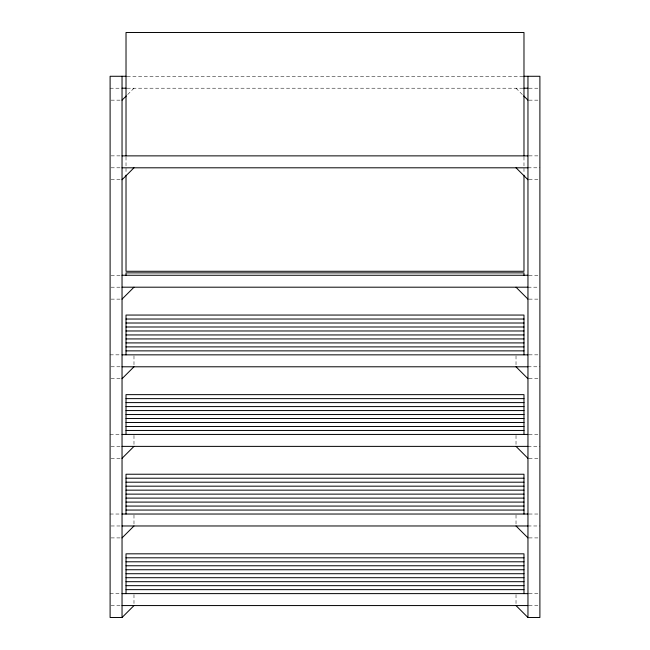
<?xml version="1.0" encoding="UTF-8"?>
<svg xmlns="http://www.w3.org/2000/svg" width="650" height="650" viewBox="0 0 650 650"><rect width="100%" height="100%" fill="white"/><g stroke="black" fill="none" stroke-linecap="round" stroke-linejoin="round"><path stroke-width="0.49" stroke-dasharray="3.25 2.44" d="M127.66 94.534L133.981 88.213M127.116 76.278L522.884 76.278M110.102 88.213L121.046 88.213M127.116 88.213L522.884 88.213M528.954 88.213L539.898 88.213M111.093 100.157L121.046 100.157M528.954 100.157L538.907 100.157M111.093 155.87L122.037 155.87M528.954 155.87L539.898 155.87M111.093 167.806L121.046 167.806M527.962 167.806L539.898 167.806M111.093 179.741L122.037 179.741M528.954 179.741L538.907 179.741M111.093 275.259L121.046 275.259M528.954 275.259L538.907 275.259M111.093 287.194L121.046 287.194M527.962 287.194L538.907 287.194M111.093 299.13L121.046 299.13M528.954 299.13L538.907 299.13M110.102 354.843L121.046 354.843M528.954 354.843L539.898 354.843M111.093 366.787L121.046 366.787M527.962 366.787L539.898 366.787M111.093 378.723L122.037 378.723M528.954 378.723L538.907 378.723M110.102 434.436L121.046 434.436M528.954 434.436L539.898 434.436M111.093 446.379L121.046 446.379M527.962 446.379L539.898 446.379M111.093 458.315L122.037 458.315M528.954 458.315L538.907 458.315M110.102 514.028L121.046 514.028M528.954 514.028L539.898 514.028M111.093 525.972L121.046 525.972M527.962 525.972L539.898 525.972M111.093 537.908L122.037 537.908M528.954 537.908L538.907 537.908M110.102 593.621L121.046 593.621M528.954 593.621L539.898 593.621M111.093 605.564L121.046 605.564M528.954 605.564L538.907 605.564M516.019 88.213L522.34 94.534M523.981 156.942L523.981 173.136M516.019 355.842L516.019 365.787M516.019 435.435L516.019 445.38M516.019 515.028L516.019 524.972M516.019 594.62L516.019 604.565M133.981 355.842L133.981 365.787M133.981 435.435L133.981 445.38M133.981 515.028L133.981 524.972M133.981 594.62L133.981 604.565M126.019 156.942L126.019 173.136"/><path stroke-width="0.97" d="M122.037 100.157L126.254 95.94M122.037 179.741L133.981 167.806M122.037 299.13L133.981 287.194M122.037 378.723L133.981 366.787M122.037 458.315L133.981 446.379M122.037 537.908L133.981 525.972M126.1 76.278L110.102 76.278L110.102 617.5L122.037 617.5L133.981 605.564M523.9 76.278L539.898 76.278L539.898 617.5L527.962 617.5L516.019 605.564M122.037 88.213L126.1 88.213M523.9 88.213L527.962 88.213M122.037 155.87L527.962 155.87M122.037 167.806L527.962 167.806M122.037 275.259L527.962 275.259M122.037 287.194L527.962 287.194M126.019 319.028L523.981 319.028M126.019 323.009L523.981 323.009M126.019 326.991L523.981 326.991M126.019 330.972L523.981 330.972M126.019 334.945L523.981 334.945M126.019 338.926L523.981 338.926M126.019 342.908L523.981 342.908M126.019 346.889L523.981 346.889M126.019 350.87L523.981 350.87M122.037 354.843L527.962 354.843M122.037 366.787L527.962 366.787M126.019 398.621L523.981 398.621M126.019 402.602L523.981 402.602M126.019 406.583L523.981 406.583M126.019 410.564L523.981 410.564M126.019 414.537L523.981 414.537M126.019 418.519L523.981 418.519M126.019 422.5L523.981 422.5M126.019 426.481L523.981 426.481M126.019 430.462L523.981 430.462M122.037 434.436L527.962 434.436M122.037 446.379L527.962 446.379M126.019 478.213L523.981 478.213M126.019 482.194L523.981 482.194M126.019 486.176L523.981 486.176M126.019 490.157L523.981 490.157M126.019 494.13L523.981 494.13M126.019 498.111L523.981 498.111M126.019 502.093L523.981 502.093M126.019 506.074L523.981 506.074M126.019 510.055L523.981 510.055M122.037 514.028L527.962 514.028M122.037 525.972L527.962 525.972M126.019 557.806L523.981 557.806M126.019 561.787L523.981 561.787M126.019 565.768L523.981 565.768M126.019 569.741L523.981 569.741M126.019 573.722L523.981 573.722M126.019 577.704L523.981 577.704M126.019 581.685L523.981 581.685M126.019 585.666L523.981 585.666M126.019 589.639L523.981 589.639M122.037 593.621L527.962 593.621M122.037 605.564L527.962 605.564M523.746 95.94L527.962 100.157M516.019 167.806L527.962 179.741M516.019 287.194L527.962 299.13M516.019 366.787L527.962 378.723M516.019 446.379L527.962 458.315M516.019 525.972L527.962 537.908M527.962 76.278L527.962 617.5M523.981 155.935L523.981 32.5L126.019 32.5L126.019 155.935M523.981 175.159L523.981 271.277L126.019 271.277L126.019 175.159M523.981 275.259L523.981 272.87L126.019 272.87L126.019 275.259M523.981 354.843L523.981 315.055L126.019 315.055L126.019 354.843M523.981 434.436L523.981 394.639L126.019 394.639L126.019 434.436M523.981 514.028L523.981 474.232L126.019 474.232L126.019 514.028M523.981 593.621L523.981 553.824L126.019 553.824L126.019 593.621M122.037 76.278L122.037 617.5"/></g></svg>
